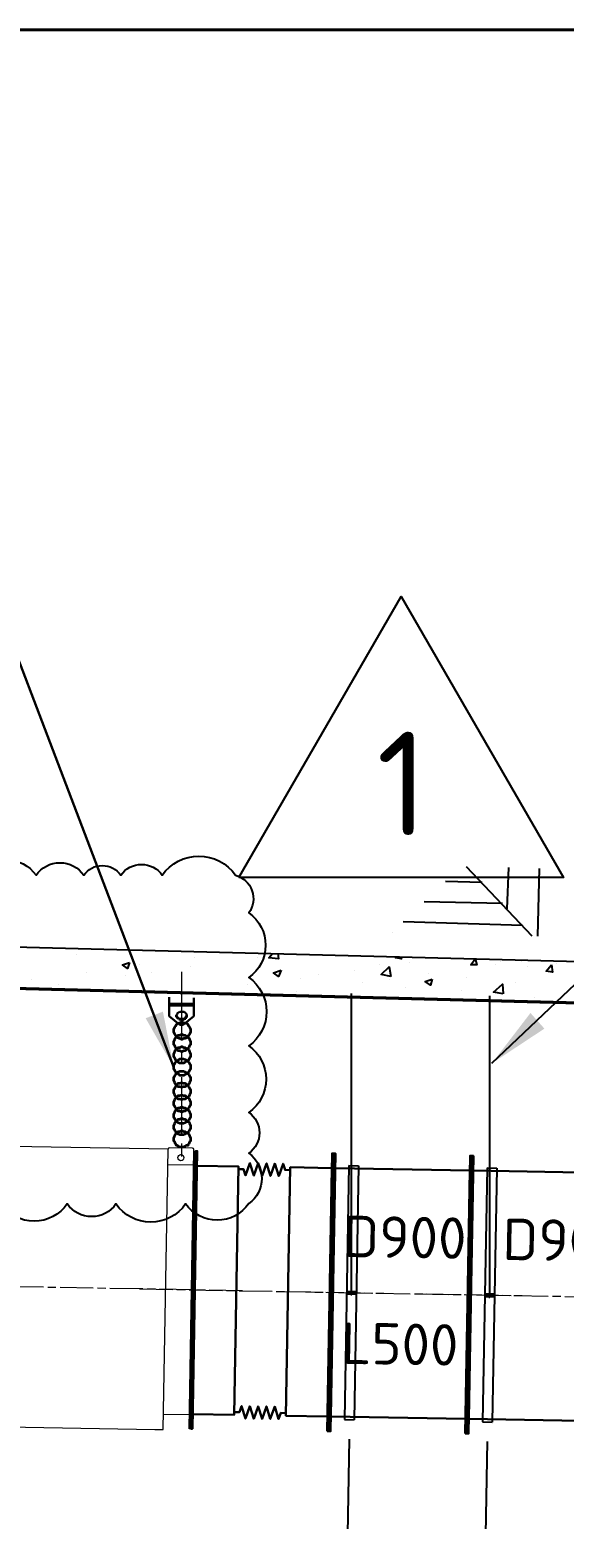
# Model space of a CAD drawing. Header units: inches. Extents: x 0 to 63075, y 0 to 44550.
# Drawn here: x 16802 to 18737, y 13735 to 19128 of the extents above; entities that cross this region are included whole.
import ezdxf

# ---------------------------------------------------------------- set-up
doc = ezdxf.new("R2010")
doc.units = ezdxf.units.IN
doc.header["$MEASUREMENT"] = 0
doc.linetypes.add('ACAD_ISO02W100', pattern=[15, 12, -3])
doc.linetypes.add('ACAD_ISO08W100', pattern=[36, 24, -3, 6, -3])
for name, color, linetype in [('PDF2_Geometry', 7, 'Continuous'), ('PDF_AXES', 7, 'Continuous'), ('PDF_Geometry', 7, 'Continuous'), ('PDF_Symbol (Howden)', 7, 'Continuous'), ('PDF_Text', 7, 'Continuous')]:
    doc.layers.add(name, color=color, linetype=linetype)
doc.layers.add('PDF2_Solid Fills', color=7, linetype='Continuous', true_color=0x00338d)
doc.styles.add('PDF ISOCPEUR', font='isocpeur.ttf')

# ---------------------------------------------------------------- blocks, each defined once
blk = doc.blocks.new('1693_SIDE')
at = {"layer": 'PDF2_Geometry', "color": 252, "lineweight": 25, "true_color": 0x939598}
for points in [[(-168679.7, -67888.6), (-168918.1, -67637.5)], [(-168765.5, -67640.7), (-168771.9, -67790.1)], [(-168654.3, -67643.9), (-168660.7, -67888.6)], [(-168860.9, -67694.7), (-168994.3, -67691.5)], [(-168787.8, -67771), (-169070.6, -67764.6)], [(-168714.7, -67850.4), (-169146.9, -67837.7)], [(-183266.6, -67882.2), (-180934, -67949), (-176106.6, -67977.6), (-173399, -68006.2), (-165069.5, -68222.3)], [(-169185, -67875.9), (-169185, -67875.9)], [(-170440.3, -67933.1), (-170440.3, -67933.1)], [(-169601.3, -67952.1), (-169598.2, -67971.2), (-169633.1, -67968), (-169620.4, -67952.1)], [(-170329.1, -67955.3), (-170329.1, -67955.3)], [(-170100.3, -67993.4), (-170100.3, -67993.4)], [(-169916, -67999.8), (-169916, -67999.8)], [(-169903.2, -67964.8), (-169903.2, -67964.8)], [(-169674.4, -67968), (-169674.4, -67968)], [(-169579.1, -67955.3), (-169579.1, -67955.3)], [(-169232.7, -67990.3), (-169232.7, -67990.3)], [(-169156.4, -67964.8), (-169153.2, -67971.2), (-169175.5, -67968), (-169172.3, -67964.8)], [(-169124.6, -67983.9), (-169124.6, -67983.9)], [(-168997.5, -67971.2), (-168997.5, -67971.2)], [(-168813.2, -67993.4), (-168813.2, -67993.4)], [(-168794.1, -67980.7), (-168794.1, -67980.7)], [(-168717.9, -67980.7), (-168717.9, -67980.7)], [(-168695.6, -67999.8), (-168695.6, -67999.8)], [(-168590.7, -67987.1), (-168590.7, -67987.1)], [(-170491.2, -68044.3), (-170491.2, -68044.3)], [(-170294.1, -68018.9), (-170294.1, -68018.9)], [(-170154.3, -68031.6), (-170154.3, -68031.6)], [(-170059, -68018.9), (-170059, -68018.9)], [(-169518.7, -68041.1), (-169518.7, -68041.1)], [(-169455.1, -68028.4), (-169455.1, -68028.4)], [(-169321.7, -68012.5), (-169321.7, -68012.5)], [(-169293.1, -68057), (-169293.1, -68057)], [(-169197.7, -68044.3), (-169197.7, -68044.3)], [(-169054.7, -68025.2), (-169054.7, -68025.2)], [(-168918.1, -68037.9), (-168918.1, -68037.9)], [(-168740.1, -68057), (-168740.1, -68057)], [(-170395.8, -68063.4), (-170395.8, -68063.4)], [(-169906.4, -68092), (-169906.4, -68092)], [(-169712.6, -68063.4), (-169712.6, -68063.4)], [(-169677.6, -68069.7), (-169677.6, -68069.7)], [(-169534.6, -68088.8), (-169534.6, -68088.8)], [(-169140.5, -68076.1), (-169140.5, -68076.1)], [(-169131, -68111), (-169131, -68111)], [(-168937.1, -68085.6), (-168937.1, -68085.6)], [(-168673.4, -68111), (-168673.4, -68111)]]:
    blk.add_lwpolyline(points, dxfattribs=at)
for points in [[(-183269.8, -67729.7), (-180934, -67796.4), (-176341.8, -67825), (-173395.8, -67853.6), (-165066.4, -68069.7), (-165066.4, -68219.1), (-173399, -68003), (-176345, -67974.4), (-180934, -67945.8), (-183269.8, -67879)], [(-170138.4, -67983.9), (-170144.8, -68006.2), (-170163.8, -67993.4)], [(-169191.4, -68034.8), (-169226.3, -68028.4), (-169197.7, -67999.8)], [(-168886.3, -67971.2), (-168879.9, -67993.4), (-168902.2, -67993.4)], [(-168609.8, -67993.4), (-168606.6, -68018.9), (-168628.9, -68015.7)], [(-169588.6, -68012.5), (-169598.2, -68034.8), (-169617.2, -68022.1)], [(-169042, -68044.3), (-169048.4, -68066.5), (-169067.4, -68053.8)], [(-168784.6, -68098.3), (-168819.6, -68092), (-168787.8, -68063.4)]]:
    blk.add_lwpolyline(points, close=True, dxfattribs=at)
blk = doc.blocks.new('FAN_MOTOR_SIDE')
at = {"linetype": 'ACAD_ISO08W100', "lineweight": 0, "ltscale": 5}
blk.add_lwpolyline([(-121378.2, -14744.8), (-125249.2, -14744.8)], dxfattribs=at)
at = {"layer": 'PDF_AXES', "lineweight": 20}
blk.add_lwpolyline([(-122846.2, -15252.2, -0.004834), (-122836.3, -15252.1, -0.004915), (-122826.4, -15252.2), (-122826.3, -15252.2), (-121686.1, -15252.2, -0.004834), (-121676.3, -15252.1, -0.004915), (-121666.3, -15252.2), (-121666.3, -15252.2), (-121656.3, -15252.2), (-121656.3, -14237.4), (-122856.3, -14237.4), (-122856.3, -15252.2), (-122846.3, -15252.2)], format="xyb", close=True, dxfattribs=at)
for points in [[(-121656.3, -14291.9), (-121562.3, -14291.9)], [(-121562.3, -14241.9), (-121556.3, -14241.9)], [(-121562.3, -14241.9), (-121562.3, -15197.7)], [(-121556.3, -14241.9), (-121556.3, -15247.7), (-121562.3, -15247.7), (-121562.3, -14241.9), (-121556.3, -14241.9)], [(-121562.3, -15197.7), (-121656.3, -15197.7)], [(-121686.1, -15252.2), (-121686.3, -15252.2), (-121686.1, -15252.2)]]:
    blk.add_lwpolyline(points, dxfattribs=at)
blk.add_circle((-121609.3, -14266.9), 11, dxfattribs=at)
at = {"layer": 'PDF_Geometry', "lineweight": 20}
blk.add_lwpolyline([(-121562.3, -14241.9), (-121562.3, -14236.9, 0.414211), (-121567.3, -14231.9), (-121651.3, -14231.9, 0.414211), (-121656.3, -14236.9), (-121656.3, -14237.4)], format="xyb", dxfattribs=at)
blk = doc.blocks.new('FAN_DUCT_500')
at = {"lineweight": 30}
for p, q in [((39079.8, -18994.6), (39079.8, -18094.6)), ((39079.8, -18094.6), (39567.8, -18094.6)), ((39567.8, -18094.6), (39567.8, -18994.6)), ((39079.8, -18994.6), (39567.8, -18994.6))]:
    blk.add_line(p, q, dxfattribs=at)
at = {"linetype": 'ACAD_ISO08W100', "lineweight": 0, "ltscale": 5}
blk.add_lwpolyline([(39767.8, -18544.6), (38879.8, -18544.6)], dxfattribs=at)
at = {"layer": 'PDF_AXES', "lineweight": 30}
for points in [[(39079.8, -18041.6), (39073.8, -18041.6), (39073.8, -19047.6), (39079.8, -19047.6)], [(39573.8, -18041.6), (39567.8, -18041.6), (39567.8, -19047.6), (39573.8, -19047.6)]]:
    blk.add_lwpolyline(points, close=True, dxfattribs=at)
at = {"layer": 'PDF_Text', "char_height": 150, "attachment_point": 4, "rotation": 180, "style": 'PDF ISOCPEUR'}
for s, insert in [('L500', (39533.2, -18361.4)), ('D900', (39533.2, -18748.4))]:
    blk.add_mtext(s, dxfattribs=dict(at, insert=insert))
blk = doc.blocks.new('FAN_DUCT_FLEX')
at = {"lineweight": 30}
for p, q in [((42270.5, -18994.6), (42270.5, -18094.6)), ((42758.5, -18094.6), (42758.5, -18994.6))]:
    blk.add_line(p, q, dxfattribs=at)
for points in [[(42270.5, -18994.6), (42420.5, -18994.6), (42420.5, -18094.6), (42270.5, -18094.6)], [(42420.5, -18104.6), (42439.5, -18104.6), (42447, -18082.1), (42462, -18127.1), (42477, -18082.1), (42492, -18127.1), (42507, -18082.1), (42522, -18127.1), (42537, -18082.1), (42552, -18127.1), (42567, -18082.1), (42582, -18127.1), (42589.5, -18104.6), (42608.5, -18104.6)], [(42758.5, -18994.6), (42608.5, -18994.6), (42608.5, -18094.6), (42758.5, -18094.6)], [(42420.5, -18984.6), (42439.5, -18984.6), (42447, -19007.1), (42462, -18962.1), (42477, -19007.1), (42492, -18962.1), (42507, -19007.1), (42522, -18962.1), (42537, -19007.1), (42552, -18962.1), (42567, -19007.1), (42582, -18962.1), (42589.5, -18984.6), (42608.5, -18984.6)]]:
    blk.add_lwpolyline(points, dxfattribs=at)
at = {"linetype": 'ACAD_ISO08W100', "lineweight": 0, "ltscale": 5}
blk.add_lwpolyline([(42958.5, -18544.6), (42070.5, -18544.6)], dxfattribs=at)
at = {"layer": 'PDF_AXES', "lineweight": 30}
for points in [[(42270.5, -18041.6), (42264.5, -18041.6), (42264.5, -19047.6), (42270.5, -19047.6)], [(42764.5, -18041.6), (42758.5, -18041.6), (42758.5, -19047.6), (42764.5, -19047.6)]]:
    blk.add_lwpolyline(points, close=True, dxfattribs=at)
blk = doc.blocks.new('FAN_DUCT_1500')
at = {"lineweight": 30}
for p, q in [((35413.6, -18994.6), (35413.6, -18094.6)), ((35413.6, -18094.6), (36901.6, -18094.6)), ((36901.6, -18094.6), (36901.6, -18994.6)), ((35413.6, -18994.6), (36901.6, -18994.6))]:
    blk.add_line(p, q, dxfattribs=at)
at = {"linetype": 'ACAD_ISO08W100', "lineweight": 0, "ltscale": 5}
blk.add_lwpolyline([(37101.6, -18544.6), (35213.6, -18544.6)], dxfattribs=at)
at = {"layer": 'PDF_AXES', "lineweight": 30}
for points in [[(35413.6, -18041.6), (35407.6, -18041.6), (35407.6, -19047.6), (35413.6, -19047.6)], [(36907.6, -18041.6), (36901.6, -18041.6), (36901.6, -19047.6), (36907.6, -19047.6)]]:
    blk.add_lwpolyline(points, close=True, dxfattribs=at)
at = {"layer": 'PDF_Text', "insert": (36790.7, -18730.3), "char_height": 150, "attachment_point": 4, "rotation": 180, "style": 'PDF ISOCPEUR'}
blk.add_mtext('D900, L1500', dxfattribs=at)

msp = doc.modelspace()

# ---------------------------------------------------------------- linework, layer by layer
for p, q in [((17967.1, 14560.6), (17967.1, 15638.4)), ((18467, 14551.8), (18467, 15629.7)), ((17957.5, 15015.4), (17941.4, 14095.5)), ((17957.5, 15015.4), (17992.5, 15014.8)), ((17992.5, 15014.8), (17976.4, 14094.9)), ((18457.4, 15006.6), (18441.3, 14086.8)), ((18457.4, 15006.6), (18492.4, 15006)), ((18492.4, 15006), (18476.3, 14086.2)), ((17949.4, 14550.5), (17984.4, 14549.8)), ((17949.5, 14555.5), (17984.5, 14554.8)), ((17949.6, 14560.5), (17984.6, 14559.8)), ((18449.3, 14541.7), (18484.3, 14541.1)), ((18449.4, 14551.7), (18484.4, 14551.1)), ((18449.4, 14546.7), (18484.4, 14546.1)), ((17941.4, 14095.5), (17976.4, 14094.9)), ((18441.3, 14086.8), (18476.3, 14086.2)), ((17957.7, 14025.2), (17914.1, 11525.6)), ((18457.6, 14016.5), (18414, 11516.9))]:
    msp.add_line(p, q)
at = {"linetype": 'ACAD_ISO02W100'}
for p, q in [((17958.9, 14550.3), (17959.1, 14560.3)), ((17974.9, 14550), (17975.1, 14560)), ((18458.8, 14541.5), (18458.9, 14551.5)), ((18474.8, 14541.3), (18474.9, 14551.3))]:
    msp.add_line(p, q, dxfattribs=at)
msp.add_lwpolyline([(17558.8, 16058.7), (18146.3, 17076.3), (18734.8, 16058.7), (17558.8, 16058.7)])
msp.add_lwpolyline([(16609.3, 16066.9, -0.520567), (16824.5, 16066.9, -0.520567), (16997.5, 16066.9, -0.520567), (17131.6, 16066.9, -0.520567), (17281.6, 16066.9, -0.520567), (17546.7, 16066.9, -0.520567), (17594.8, 15929.9, -0.520567), (17594.8, 15696.4, -0.520567), (17594.8, 15448.8, -0.520567), (17594.8, 15207.8, -0.520567), (17594.8, 15059.8, -0.520567), (17594.8, 14877.4, -0.520567), (17366.3, 14876.3, -0.520567), (17114, 14876.3, -0.520567), (16937.7, 14876.3, -0.520567), (16697.8, 14876.3, -0.520567)], format="xyb")
at = {"linetype": 'ACAD_ISO08W100', "lineweight": 0, "ltscale": 5}
for points in [[(17966.8, 14544.3), (17967, 14555.2), (17967.2, 14566)], [(18466.7, 14535.6), (18466.9, 14546.4), (18467, 14557.2)]]:
    msp.add_lwpolyline(points, dxfattribs=at)
at = {"layer": 'PDF2_Geometry', "lineweight": 30}
for p, q in [((17307, 15625.5), (17307, 15600.9)), ((17307, 15600.9), (17307, 15597.7)), ((17307, 15600.9), (17395.9, 15600.9)), ((17307, 15597.7), (17307, 15594.5)), ((17395.9, 15597.7), (17307, 15597.7)), ((17307, 15597.7), (17395.9, 15597.7)), ((17307, 15594.5), (17307, 15591.3)), ((17307, 15594.5), (17395.9, 15594.5)), ((17307, 15591.3), (17307, 15556.4)), ((17395.9, 15600.9), (17395.9, 15623.1)), ((17395.9, 15597.7), (17395.9, 15600.9)), ((17395.9, 15594.5), (17395.9, 15597.7)), ((17395.9, 15591.3), (17395.9, 15594.5)), ((17395.9, 15556.4), (17395.9, 15591.3)), ((17307, 15556.4), (17345.1, 15524.7)), ((17332.4, 15559.6), (17335.6, 15562.8)), ((17332.4, 15556.4), (17332.4, 15559.6)), ((17332.4, 15559.6), (17335.6, 15556.4)), ((17332.4, 15553.2), (17332.4, 15556.4)), ((17335.6, 15553.2), (17332.4, 15553.2)), ((17335.6, 15565.9), (17338.8, 15569.1)), ((17335.6, 15562.8), (17335.6, 15565.9)), ((17335.6, 15556.4), (17335.6, 15553.2)), ((17335.6, 15550.1), (17335.6, 15553.2)), ((17335.6, 15553.2), (17338.8, 15550.1)), ((17338.8, 15546.9), (17335.6, 15550.1)), ((17338.8, 15569.1), (17341.9, 15569.1)), ((17338.8, 15550.1), (17341.9, 15546.9)), ((17341.9, 15569.1), (17345.1, 15572.3)), ((17341.9, 15546.9), (17345.1, 15546.9)), ((17345.1, 15543.7), (17341.9, 15543.7)), ((17345.1, 15572.3), (17348.3, 15572.3)), ((17345.1, 15546.9), (17348.3, 15546.9)), ((17348.3, 15543.7), (17345.1, 15543.7)), ((17348.3, 15572.3), (17351.5, 15572.3)), ((17348.3, 15546.9), (17354.6, 15546.9)), ((17351.5, 15540.5), (17348.3, 15543.7)), ((17351.5, 15572.3), (17354.6, 15572.3)), ((17354.6, 15540.5), (17351.5, 15540.5)), ((17354.6, 15572.3), (17357.8, 15572.3)), ((17354.6, 15546.9), (17357.8, 15546.9)), ((17357.8, 15543.7), (17354.6, 15540.5)), ((17357.8, 15572.3), (17361, 15572.3)), ((17357.8, 15524.7), (17395.9, 15556.4)), ((17357.8, 15546.9), (17361, 15546.9)), ((17361, 15543.7), (17357.8, 15543.7)), ((17361, 15572.3), (17364.2, 15569.1)), ((17361, 15546.9), (17364.2, 15550.1)), ((17364.2, 15546.9), (17361, 15543.7)), ((17364.2, 15569.1), (17367.3, 15565.9)), ((17364.2, 15550.1), (17367.3, 15553.2)), ((17367.3, 15546.9), (17364.2, 15546.9)), ((17367.3, 15565.9), (17370.5, 15562.8)), ((17367.3, 15556.4), (17370.5, 15559.6)), ((17367.3, 15553.2), (17367.3, 15556.4)), ((17370.5, 15553.2), (17367.3, 15550.1)), ((17367.3, 15550.1), (17367.3, 15546.9)), ((17370.5, 15562.8), (17370.5, 15559.6)), ((17370.5, 15559.6), (17370.5, 15556.4)), ((17370.5, 15556.4), (17370.5, 15553.2)), ((17345.1, 15524.7), (17357.8, 15524.7))]:
    msp.add_line(p, q, dxfattribs=at)
msp.add_lwpolyline([(17323.6, 15370.2), (16620.5, 17215.1), (15974.4, 17214.6)], dxfattribs=at)
at = {"layer": 'PDF2_Geometry', "lineweight": 25}
msp.add_lwpolyline([(18475.3, 15385.8), (20338.6, 17153.3), (20338.6, 17153.3)], dxfattribs=at)
at = {"layer": 'PDF2_Geometry', "lineweight": 18}
for points in [[(17352.1, 15478.4), (17352.1, 15716.5)], [(17352.1, 15383.1), (17352.1, 15430.7)], [(17352.1, 15129.1), (17352.1, 15335.5)], [(17352.1, 15048.1), (17352.1, 15095.7)]]:
    msp.add_lwpolyline(points, dxfattribs=at)
at = {"layer": 'PDF2_Geometry', "lineweight": 35}
for points in [[(17323.6, 15503.8), (17323.6, 15510.1), (17326.7, 15516.5), (17329.9, 15519.6), (17333.1, 15526), (17336.3, 15529.2), (17342.6, 15532.3), (17345.8, 15532.3), (17352.1, 15535.5), (17358.5, 15532.3), (17364.8, 15532.3), (17371.2, 15529.2), (17374.4, 15526), (17377.5, 15519.6), (17380.7, 15516.5), (17383.9, 15510.1), (17383.9, 15503.8), (17383.9, 15497.4), (17380.7, 15491.1), (17377.5, 15487.9), (17374.4, 15481.5), (17371.2, 15478.4), (17364.8, 15475.2), (17358.5, 15475.2), (17352.1, 15472), (17345.8, 15475.2), (17342.6, 15475.2), (17336.3, 15478.4), (17333.1, 15481.5), (17329.9, 15487.9), (17326.7, 15491.1), (17323.6, 15497.4)], [(17323.6, 15459.3), (17323.6, 15465.7), (17326.7, 15472), (17329.9, 15478.4), (17333.1, 15481.5), (17336.3, 15484.7), (17339.4, 15487.9), (17345.8, 15487.9), (17352.1, 15491.1), (17358.5, 15487.9), (17364.8, 15487.9), (17368, 15484.7), (17374.4, 15481.5), (17377.5, 15478.4), (17380.7, 15472), (17383.9, 15465.7), (17383.9, 15459.3), (17383.9, 15453), (17380.7, 15449.8), (17377.5, 15443.4), (17374.4, 15437.1), (17368, 15433.9), (17364.8, 15430.7), (17358.5, 15430.7), (17352.1, 15427.6), (17345.8, 15430.7), (17339.4, 15430.7), (17336.3, 15433.9), (17333.1, 15437.1), (17329.9, 15443.4), (17326.7, 15449.8), (17323.6, 15453)], [(17323.6, 15414.9), (17323.6, 15421.2), (17326.7, 15427.6), (17329.9, 15433.9), (17333.1, 15437.1), (17336.3, 15440.3), (17339.4, 15443.4), (17345.8, 15443.4), (17352.1, 15446.6), (17358.5, 15443.4), (17364.8, 15443.4), (17368, 15440.3), (17374.4, 15437.1), (17377.5, 15433.9), (17380.7, 15427.6), (17383.9, 15421.2), (17383.9, 15414.9), (17383.9, 15408.5), (17380.7, 15405.3), (17377.5, 15399), (17374.4, 15392.6), (17368, 15392.6), (17364.8, 15389.5), (17358.5, 15386.3), (17352.1, 15386.3), (17345.8, 15386.3), (17339.4, 15389.5), (17336.3, 15392.6), (17333.1, 15392.6), (17329.9, 15399), (17326.7, 15405.3), (17323.6, 15408.5)], [(17323.6, 15370.4), (17323.6, 15379.9), (17326.7, 15383.1), (17329.9, 15389.5), (17333.1, 15392.6), (17336.3, 15395.8), (17342.6, 15399), (17345.8, 15402.2), (17352.1, 15402.2), (17358.5, 15402.2), (17364.8, 15399), (17371.2, 15395.8), (17374.4, 15392.6), (17377.5, 15389.5), (17380.7, 15383.1), (17383.9, 15379.9), (17383.9, 15370.4), (17383.9, 15364.1), (17380.7, 15360.9), (17377.5, 15354.5), (17374.4, 15351.4), (17371.2, 15348.2), (17364.8, 15345), (17358.5, 15341.8), (17352.1, 15341.8), (17345.8, 15341.8), (17342.6, 15345), (17336.3, 15348.2), (17333.1, 15351.4), (17329.9, 15354.5), (17326.7, 15360.9), (17323.6, 15364.1)], [(17323.6, 15326), (17323.6, 15335.5), (17326.7, 15338.7), (17329.9, 15345), (17333.1, 15351.4), (17336.3, 15351.4), (17339.4, 15354.5), (17345.8, 15357.7), (17352.1, 15357.7), (17358.5, 15357.7), (17364.8, 15354.5), (17368, 15351.4), (17374.4, 15351.4), (17377.5, 15345), (17380.7, 15338.7), (17383.9, 15335.5), (17383.9, 15326), (17383.9, 15322.8), (17380.7, 15316.4), (17377.5, 15310.1), (17374.4, 15306.9), (17368, 15303.7), (17364.8, 15300.6), (17358.5, 15300.6), (17352.1, 15297.4), (17345.8, 15300.6), (17339.4, 15300.6), (17336.3, 15303.7), (17333.1, 15306.9), (17329.9, 15310.1), (17326.7, 15316.4), (17323.6, 15322.8)], [(17323.6, 15284.7), (17323.6, 15291), (17326.7, 15294.2), (17329.9, 15300.6), (17333.1, 15306.9), (17336.3, 15310.1), (17339.4, 15313.3), (17345.8, 15313.3), (17352.1, 15316.4), (17358.5, 15313.3), (17364.8, 15313.3), (17368, 15310.1), (17374.4, 15306.9), (17377.5, 15300.6), (17380.7, 15294.2), (17383.9, 15291), (17383.9, 15284.7), (17383.9, 15278.3), (17380.7, 15272), (17377.5, 15265.6), (17374.4, 15262.5), (17368, 15259.3), (17364.8, 15256.1), (17358.5, 15256.1), (17352.1, 15252.9), (17345.8, 15256.1), (17339.4, 15256.1), (17336.3, 15259.3), (17333.1, 15262.5), (17329.9, 15265.6), (17326.7, 15272), (17323.6, 15278.3)], [(17323.6, 15240.2), (17323.6, 15246.6), (17326.7, 15252.9), (17329.9, 15259.3), (17333.1, 15262.5), (17336.3, 15265.6), (17339.4, 15268.8), (17345.8, 15268.8), (17352.1, 15272), (17358.5, 15268.8), (17364.8, 15268.8), (17368, 15265.6), (17374.4, 15262.5), (17377.5, 15259.3), (17380.7, 15252.9), (17383.9, 15246.6), (17383.9, 15240.2), (17383.9, 15233.9), (17380.7, 15230.7), (17377.5, 15224.4), (17374.4, 15218), (17368, 15214.8), (17364.8, 15211.7), (17358.5, 15211.7), (17352.1, 15208.5), (17345.8, 15211.7), (17339.4, 15211.7), (17336.3, 15214.8), (17333.1, 15218), (17329.9, 15224.4), (17326.7, 15230.7), (17323.6, 15233.9)], [(17323.6, 15195.8), (17323.6, 15202.1), (17326.7, 15208.5), (17329.9, 15214.8), (17333.1, 15218), (17336.3, 15221.2), (17339.4, 15224.4), (17345.8, 15224.4), (17352.1, 15227.5), (17358.5, 15224.4), (17364.8, 15224.4), (17368, 15221.2), (17374.4, 15218), (17377.5, 15214.8), (17380.7, 15208.5), (17383.9, 15202.1), (17383.9, 15195.8), (17383.9, 15189.4), (17380.7, 15186.3), (17377.5, 15179.9), (17374.4, 15173.6), (17368, 15173.6), (17364.8, 15170.4), (17358.5, 15167.2), (17352.1, 15167.2), (17345.8, 15167.2), (17339.4, 15170.4), (17336.3, 15173.6), (17333.1, 15173.6), (17329.9, 15179.9), (17326.7, 15186.3), (17323.6, 15189.4)], [(17323.6, 15154.7), (17323.6, 15161), (17326.7, 15167.4), (17329.9, 15173.7), (17333.1, 15176.9), (17336.3, 15180.1), (17339.4, 15183.2), (17345.8, 15183.2), (17352.1, 15186.4), (17358.5, 15183.2), (17364.8, 15183.2), (17368, 15180.1), (17374.4, 15176.9), (17377.5, 15173.7), (17380.7, 15167.4), (17383.9, 15161), (17383.9, 15154.7), (17383.9, 15148.3), (17380.7, 15145.1), (17377.5, 15138.8), (17374.4, 15132.4), (17368, 15132.4), (17364.8, 15129.3), (17358.5, 15126.1), (17352.1, 15126.1), (17345.8, 15126.1), (17339.4, 15129.3), (17336.3, 15132.4), (17333.1, 15132.4), (17329.9, 15138.8), (17326.7, 15145.1), (17323.6, 15148.3)], [(17323.6, 15110.5), (17323.6, 15116.9), (17326.7, 15123.2), (17329.9, 15129.6), (17333.1, 15132.7), (17336.3, 15135.9), (17339.4, 15139.1), (17345.8, 15139.1), (17352.1, 15142.3), (17358.5, 15139.1), (17364.8, 15139.1), (17368, 15135.9), (17374.4, 15132.7), (17377.5, 15129.6), (17380.7, 15123.2), (17383.9, 15116.9), (17383.9, 15110.5), (17383.9, 15104.2), (17380.7, 15101), (17377.5, 15094.6), (17374.4, 15088.3), (17368, 15088.3), (17364.8, 15085.1), (17358.5, 15081.9), (17352.1, 15081.9), (17345.8, 15081.9), (17339.4, 15085.1), (17336.3, 15088.3), (17333.1, 15088.3), (17329.9, 15094.6), (17326.7, 15101), (17323.6, 15104.2)]]:
    msp.add_lwpolyline(points, close=True, dxfattribs=at)
at = {"layer": 'PDF2_Solid Fills', "color": 7, "lineweight": 30, "transparency": 33554559}
msp.add_solid([(17221.5, 15548.7), (17323.6, 15370.4), (17284, 15572.7)], dxfattribs=at)
at = {"layer": 'PDF2_Solid Fills', "color": 7, "transparency": 33554559}
msp.add_solid([(18614.7, 15567.8), (18475.3, 15385.8), (18665.2, 15511.2)], dxfattribs=at)
at = {"layer": 'PDF_Symbol (Howden)', "lineweight": 40}
msp.add_lwpolyline([(14977.3, 19128), (20427.2, 19128)], dxfattribs=at)

# ---------------------------------------------------------------- block references
msp.add_blockref('1693_SIDE', (187301, 83735.1))
for name, p, rotation in [('FAN_MOTOR_SIDE', (139188.7, 27186.3), 359), ('FAN_DUCT_FLEX', (59827.8, -4723), 179), ('FAN_DUCT_500', (57137.1, -4677.1), 178.9983570668673), ('FAN_DUCT_1500', (54971.7, -4638.2), 179)]:
    msp.add_blockref(name, p, dxfattribs=dict(rotation=rotation))

# ---------------------------------------------------------------- texts
at = {"layer": 'PDF_Text', "lineweight": 30, "insert": (18057.2, 16211.2), "char_height": 375.1, "attachment_point": 7, "style": 'PDF ISOCPEUR'}
msp.add_mtext('1', dxfattribs=at)

doc.saveas('drawing.dxf')
